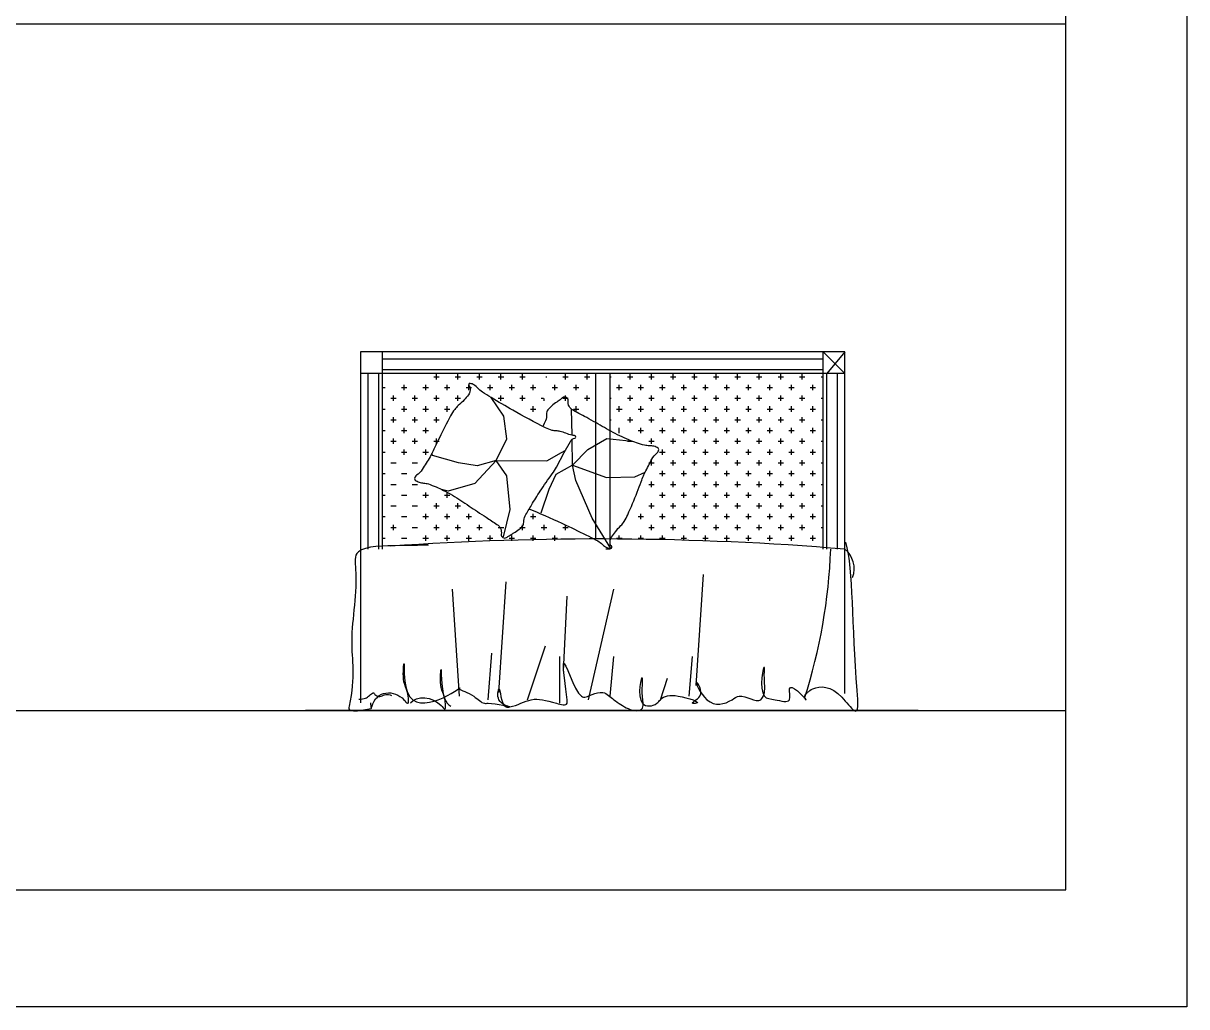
# Model space of a CAD drawing. Header units: inches. Extents: x 15.4 to 57.9, y 9.9 to 34.7.
# Drawn here: x 33.173 to 36.418, y 9.9 to 12.642 of the extents above; entities that cross this region are included whole.
import ezdxf

# ---------------------------------------------------------------- set-up
doc = ezdxf.new("R2010")
doc.units = ezdxf.units.IN
doc.header["$MEASUREMENT"] = 0
for name, color, linetype in [('02', 2, 'Continuous'), ('1', 1, 'Continuous'), ('kadrbm', 4, 'Continuous')]:
    doc.layers.add(name, color=color, linetype=linetype)

# ---------------------------------------------------------------- blocks, each defined once
blk = doc.blocks.new('kadrbm')
at = {"layer": 'kadrbm', "color": 4}
blk.add_lwpolyline([(0, 0), (0, 24.7972), (21, 24.7972), (21, 0), (0, 0)], close=True, dxfattribs=at)
blk.add_lwpolyline([(20.6631, 0.3257), (20.6631, 24.4603), (0.3369, 24.4603), (0.3369, 0.3257), (20.6631, 0.3257)], dxfattribs=at)

msp = doc.modelspace()

# ---------------------------------------------------------------- linework, layer by layer
at = {"layer": '02'}
for p, q in [((35.464, 11.726), (34.114, 11.726)), ((34.114, 11.726), (34.114, 10.7474)), ((34.174, 11.726), (34.174, 11.176)), ((35.404, 11.726), (35.464, 11.666)), ((35.404, 11.176), (35.404, 11.726)), ((35.464, 11.726), (35.414, 11.666)), ((35.464, 10.7738), (35.464, 11.726)), ((35.404, 11.706), (34.174, 11.706)), ((35.464, 11.666), (34.114, 11.666)), ((34.134, 11.666), (34.134, 11.176)), ((34.164, 11.666), (34.164, 11.176)), ((35.404, 11.676), (34.174, 11.676)), ((34.3178, 11.6567), (34.3328, 11.6567)), ((34.3253, 11.6492), (34.3253, 11.6642)), ((34.3778, 11.6567), (34.3928, 11.6567)), ((34.3853, 11.6492), (34.3853, 11.6642)), ((34.4378, 11.6567), (34.4528, 11.6567)), ((34.4453, 11.6492), (34.4453, 11.6642)), ((34.4978, 11.6567), (34.5128, 11.6567)), ((34.5053, 11.6492), (34.5053, 11.6642)), ((34.5578, 11.6567), (34.5728, 11.6567)), ((34.5653, 11.6492), (34.5653, 11.6642)), ((34.6308, 11.6567), (34.6328, 11.6567)), ((34.6778, 11.6567), (34.6928, 11.6567)), ((34.6853, 11.6492), (34.6853, 11.6642)), ((34.7378, 11.6567), (34.7528, 11.6567)), ((34.7453, 11.6492), (34.7453, 11.6642)), ((34.769, 11.666), (34.769, 11.2044)), ((34.809, 11.666), (34.809, 11.176)), ((34.809, 11.6567), (34.8128, 11.6567)), ((34.8578, 11.6567), (34.8728, 11.6567)), ((34.8653, 11.6492), (34.8653, 11.6642)), ((34.9178, 11.6567), (34.9328, 11.6567)), ((34.9253, 11.6492), (34.9253, 11.6642)), ((34.9778, 11.6567), (34.9928, 11.6567)), ((34.9853, 11.6492), (34.9853, 11.6642)), ((35.0378, 11.6567), (35.0528, 11.6567)), ((35.0453, 11.6492), (35.0453, 11.6642)), ((35.0978, 11.6567), (35.1128, 11.6567)), ((35.1053, 11.6492), (35.1053, 11.6642)), ((35.1578, 11.6567), (35.1728, 11.6567)), ((35.1653, 11.6492), (35.1653, 11.6642)), ((35.2178, 11.6567), (35.2328, 11.6567)), ((35.2253, 11.6492), (35.2253, 11.6642)), ((35.2778, 11.6567), (35.2928, 11.6567)), ((35.2853, 11.6492), (35.2853, 11.6642)), ((35.3378, 11.6567), (35.3528, 11.6567)), ((35.3453, 11.6492), (35.3453, 11.6642)), ((35.3978, 11.6567), (35.404, 11.6567)), ((35.414, 11.176), (35.414, 11.666)), ((35.444, 11.176), (35.444, 11.666)), ((34.174, 11.6267), (34.1828, 11.6267)), ((34.2278, 11.6267), (34.2428, 11.6267)), ((34.2353, 11.6192), (34.2353, 11.6342)), ((34.2878, 11.6267), (34.3028, 11.6267)), ((34.2953, 11.6192), (34.2953, 11.6342)), ((34.3478, 11.6267), (34.3628, 11.6267)), ((34.3553, 11.6192), (34.3553, 11.6342)), ((34.4078, 11.6267), (34.4228, 11.6267)), ((34.4153, 11.6192), (34.4153, 11.6342)), ((34.4678, 11.6267), (34.4828, 11.6267)), ((34.4753, 11.6192), (34.4753, 11.6342)), ((34.5278, 11.6267), (34.5428, 11.6267)), ((34.5353, 11.6192), (34.5353, 11.6342)), ((34.5878, 11.6267), (34.6028, 11.6267)), ((34.5953, 11.6192), (34.5953, 11.6342)), ((34.6478, 11.6267), (34.6628, 11.6267)), ((34.6553, 11.6192), (34.6553, 11.6342)), ((34.7078, 11.6267), (34.7228, 11.6267)), ((34.7153, 11.6192), (34.7153, 11.6342)), ((34.7678, 11.6267), (34.769, 11.6267)), ((34.8278, 11.6267), (34.8428, 11.6267)), ((34.8353, 11.6192), (34.8353, 11.6342)), ((34.8878, 11.6267), (34.9028, 11.6267)), ((34.8953, 11.6192), (34.8953, 11.6342)), ((34.9478, 11.6267), (34.9628, 11.6267)), ((34.9553, 11.6192), (34.9553, 11.6342)), ((35.0078, 11.6267), (35.0228, 11.6267)), ((35.0153, 11.6192), (35.0153, 11.6342)), ((35.0678, 11.6267), (35.0828, 11.6267)), ((35.0753, 11.6192), (35.0753, 11.6342)), ((35.1278, 11.6267), (35.1428, 11.6267)), ((35.1353, 11.6192), (35.1353, 11.6342)), ((35.1878, 11.6267), (35.2028, 11.6267)), ((35.1953, 11.6192), (35.1953, 11.6342)), ((35.2478, 11.6267), (35.2628, 11.6267)), ((35.2553, 11.6192), (35.2553, 11.6342)), ((35.3078, 11.6267), (35.3228, 11.6267)), ((35.3153, 11.6192), (35.3153, 11.6342)), ((35.3678, 11.6267), (35.3828, 11.6267)), ((35.3753, 11.6192), (35.3753, 11.6342)), ((34.1978, 11.5967), (34.2128, 11.5967)), ((34.2053, 11.5892), (34.2053, 11.6042)), ((34.2578, 11.5967), (34.2728, 11.5967)), ((34.2653, 11.5892), (34.2653, 11.6042)), ((34.3178, 11.5967), (34.3328, 11.5967)), ((34.3253, 11.5892), (34.3253, 11.6042)), ((34.3778, 11.5967), (34.3928, 11.5967)), ((34.3853, 11.5892), (34.3853, 11.6042)), ((34.513, 11.5471, 1.5699), (34.4776, 11.5987, 1.5699)), ((34.4978, 11.5967), (34.5128, 11.5967)), ((34.5053, 11.5892), (34.5053, 11.6042)), ((34.5578, 11.5967), (34.5728, 11.5967)), ((34.5653, 11.5892), (34.5653, 11.6042)), ((34.6178, 11.5967), (34.6243, 11.5967)), ((34.6253, 11.5892), (34.6253, 11.596)), ((34.6778, 11.5967), (34.6928, 11.5967)), ((34.6853, 11.5892), (34.6853, 11.6042)), ((34.7378, 11.5967), (34.7528, 11.5967)), ((34.7453, 11.5892), (34.7453, 11.6042)), ((34.809, 11.5967), (34.8128, 11.5967)), ((34.8578, 11.5967), (34.8728, 11.5967)), ((34.8653, 11.5892), (34.8653, 11.6042)), ((34.9178, 11.5967), (34.9328, 11.5967)), ((34.9253, 11.5892), (34.9253, 11.6042)), ((34.9778, 11.5967), (34.9928, 11.5967)), ((34.9853, 11.5892), (34.9853, 11.6042)), ((35.0378, 11.5967), (35.0528, 11.5967)), ((35.0453, 11.5892), (35.0453, 11.6042)), ((35.0978, 11.5967), (35.1128, 11.5967)), ((35.1053, 11.5892), (35.1053, 11.6042)), ((35.1578, 11.5967), (35.1728, 11.5967)), ((35.1653, 11.5892), (35.1653, 11.6042)), ((35.2178, 11.5967), (35.2328, 11.5967)), ((35.2253, 11.5892), (35.2253, 11.6042)), ((35.2778, 11.5967), (35.2928, 11.5967)), ((35.2853, 11.5892), (35.2853, 11.6042)), ((35.3378, 11.5967), (35.3528, 11.5967)), ((35.3453, 11.5892), (35.3453, 11.6042)), ((35.3978, 11.5967), (35.404, 11.5967)), ((34.174, 11.5667), (34.1828, 11.5667)), ((34.2278, 11.5667), (34.2428, 11.5667)), ((34.2353, 11.5592), (34.2353, 11.5742)), ((34.2878, 11.5667), (34.3028, 11.5667)), ((34.2953, 11.5592), (34.2953, 11.5742)), ((34.3478, 11.5667), (34.3628, 11.5667)), ((34.3553, 11.5592), (34.3553, 11.5742)), ((34.5878, 11.5667), (34.6028, 11.5667)), ((34.5953, 11.5592), (34.5953, 11.5742)), ((34.7036, 11.4936, 1.5699), (34.7024, 11.5659, 1.5699)), ((34.7078, 11.5667), (34.7228, 11.5667)), ((34.7153, 11.5592), (34.7153, 11.5742)), ((34.7678, 11.5667), (34.769, 11.5667)), ((34.8278, 11.5667), (34.8428, 11.5667)), ((34.8353, 11.5592), (34.8353, 11.5742)), ((34.8878, 11.5667), (34.9028, 11.5667)), ((34.8953, 11.5592), (34.8953, 11.5742)), ((34.9478, 11.5667), (34.9628, 11.5667)), ((34.9553, 11.5592), (34.9553, 11.5742)), ((35.0078, 11.5667), (35.0228, 11.5667)), ((35.0153, 11.5592), (35.0153, 11.5742)), ((35.0678, 11.5667), (35.0828, 11.5667)), ((35.0753, 11.5592), (35.0753, 11.5742)), ((35.1278, 11.5667), (35.1428, 11.5667)), ((35.1353, 11.5592), (35.1353, 11.5742)), ((35.1878, 11.5667), (35.2028, 11.5667)), ((35.1953, 11.5592), (35.1953, 11.5742)), ((35.2478, 11.5667), (35.2628, 11.5667)), ((35.2553, 11.5592), (35.2553, 11.5742)), ((35.3078, 11.5667), (35.3228, 11.5667)), ((35.3153, 11.5592), (35.3153, 11.5742)), ((35.3678, 11.5667), (35.3828, 11.5667)), ((35.3753, 11.5592), (35.3753, 11.5742)), ((34.1978, 11.5367), (34.2128, 11.5367)), ((34.2053, 11.5292), (34.2053, 11.5442)), ((34.2578, 11.5367), (34.2728, 11.5367)), ((34.2653, 11.5292), (34.2653, 11.5442)), ((34.3178, 11.5367), (34.3328, 11.5367)), ((34.3253, 11.5292), (34.3253, 11.5442)), ((34.5218, 11.4832, 1.5699), (34.513, 11.5471, 1.5699)), ((34.809, 11.5367), (34.8128, 11.5367)), ((34.8578, 11.5367), (34.8728, 11.5367)), ((34.8653, 11.5292), (34.8653, 11.5442)), ((34.9178, 11.5367), (34.9328, 11.5367)), ((34.9253, 11.5292), (34.9253, 11.5442)), ((34.9778, 11.5367), (34.9928, 11.5367)), ((34.9853, 11.5292), (34.9853, 11.5442)), ((35.0378, 11.5367), (35.0528, 11.5367)), ((35.0453, 11.5292), (35.0453, 11.5442)), ((35.0978, 11.5367), (35.1128, 11.5367)), ((35.1053, 11.5292), (35.1053, 11.5442)), ((35.1578, 11.5367), (35.1728, 11.5367)), ((35.1653, 11.5292), (35.1653, 11.5442)), ((35.2178, 11.5367), (35.2328, 11.5367)), ((35.2253, 11.5292), (35.2253, 11.5442)), ((35.2778, 11.5367), (35.2928, 11.5367)), ((35.2853, 11.5292), (35.2853, 11.5442)), ((35.3378, 11.5367), (35.3528, 11.5367)), ((35.3453, 11.5292), (35.3453, 11.5442)), ((35.3978, 11.5367), (35.404, 11.5367)), ((34.174, 11.5067), (34.1828, 11.5067)), ((34.2278, 11.5067), (34.2428, 11.5067)), ((34.2353, 11.4992), (34.2353, 11.5142)), ((34.2878, 11.5067), (34.3028, 11.5067)), ((34.2953, 11.4992), (34.2953, 11.5142)), ((34.8353, 11.4992), (34.8353, 11.5142)), ((34.8878, 11.5067), (34.9028, 11.5067)), ((34.8953, 11.4992), (34.8953, 11.5142)), ((34.9478, 11.5067), (34.9628, 11.5067)), ((34.9553, 11.4992), (34.9553, 11.5142)), ((35.0078, 11.5067), (35.0228, 11.5067)), ((35.0153, 11.4992), (35.0153, 11.5142)), ((35.0678, 11.5067), (35.0828, 11.5067)), ((35.0753, 11.4992), (35.0753, 11.5142)), ((35.1278, 11.5067), (35.1428, 11.5067)), ((35.1353, 11.4992), (35.1353, 11.5142)), ((35.1878, 11.5067), (35.2028, 11.5067)), ((35.1953, 11.4992), (35.1953, 11.5142)), ((35.2478, 11.5067), (35.2628, 11.5067)), ((35.2553, 11.4992), (35.2553, 11.5142)), ((35.3078, 11.5067), (35.3228, 11.5067)), ((35.3153, 11.4992), (35.3153, 11.5142)), ((35.3678, 11.5067), (35.3828, 11.5067)), ((35.3753, 11.4992), (35.3753, 11.5142)), ((34.1978, 11.4767), (34.2128, 11.4767)), ((34.2053, 11.4692), (34.2053, 11.4842)), ((34.2353, 11.4392), (34.2353, 11.4542)), ((34.2578, 11.4767), (34.2728, 11.4767)), ((34.2653, 11.4692), (34.2653, 11.4842)), ((34.2953, 11.4392), (34.2953, 11.4542)), ((34.3178, 11.4767), (34.3328, 11.4767)), ((34.3253, 11.4692), (34.3253, 11.4842)), ((34.4917, 11.4234, 1.5699), (34.5218, 11.4832, 1.5699)), ((34.705, 11.4103, 1.5699), (34.7038, 11.4823, 1.5699)), ((34.705, 11.4103, 1.5699), (34.7475, 11.454, 1.5699)), ((34.7475, 11.454, 1.5699), (34.8006, 11.4844, 1.5699)), ((34.8006, 11.4844, 1.5699), (34.8707, 11.4769, 1.5699)), ((34.8578, 11.4767), (34.8728, 11.4767)), ((34.9178, 11.4767), (34.9328, 11.4767)), ((34.9253, 11.4692), (34.9253, 11.4842)), ((34.9553, 11.4392), (34.9553, 11.4542)), ((34.9778, 11.4767), (34.9928, 11.4767)), ((34.9853, 11.4692), (34.9853, 11.4842)), ((35.0153, 11.4392), (35.0153, 11.4542)), ((35.0378, 11.4767), (35.0528, 11.4767)), ((35.0453, 11.4692), (35.0453, 11.4842)), ((35.0753, 11.4392), (35.0753, 11.4542)), ((35.0978, 11.4767), (35.1128, 11.4767)), ((35.1053, 11.4692), (35.1053, 11.4842)), ((35.1353, 11.4392), (35.1353, 11.4542)), ((35.1578, 11.4767), (35.1728, 11.4767)), ((35.1653, 11.4692), (35.1653, 11.4842)), ((35.1953, 11.4392), (35.1953, 11.4542)), ((35.2178, 11.4767), (35.2328, 11.4767)), ((35.2253, 11.4692), (35.2253, 11.4842)), ((35.2553, 11.4392), (35.2553, 11.4542)), ((35.2778, 11.4767), (35.2928, 11.4767)), ((35.2853, 11.4692), (35.2853, 11.4842)), ((35.3153, 11.4392), (35.3153, 11.4542)), ((35.3378, 11.4767), (35.3528, 11.4767)), ((35.3453, 11.4692), (35.3453, 11.4842)), ((35.3753, 11.4392), (35.3753, 11.4542)), ((35.3978, 11.4767), (35.404, 11.4767)), ((34.174, 11.4467), (34.1828, 11.4467)), ((34.2278, 11.4467), (34.2428, 11.4467)), ((34.2878, 11.4467), (34.3028, 11.4467)), ((34.3146, 11.4373, 1.5699), (34.3126, 11.4425, 1.5699)), ((34.3872, 11.4163, 1.5699), (34.3146, 11.4373, 1.5699)), ((34.4917, 11.4234, 1.5699), (34.4322, 11.359, 1.5699)), ((34.4917, 11.4234, 1.5699), (34.4388, 11.4081, 1.5699)), ((34.4917, 11.4234, 1.5699), (34.6335, 11.4225, 1.5699)), ((34.5213, 11.3808, 1.5699), (34.4917, 11.4234, 1.5699)), ((34.6335, 11.4225, 1.5699), (34.6741, 11.4457, 1.5699)), ((34.6741, 11.4457, 1.5699), (34.6839, 11.4512, 1.5699)), ((34.9253, 11.4092), (34.9253, 11.4242)), ((34.9478, 11.4467), (34.9628, 11.4467)), ((34.9853, 11.4092), (34.9853, 11.4242)), ((35.0078, 11.4467), (35.0228, 11.4467)), ((35.0453, 11.4092), (35.0453, 11.4242)), ((35.0678, 11.4467), (35.0828, 11.4467)), ((35.1053, 11.4092), (35.1053, 11.4242)), ((35.1278, 11.4467), (35.1428, 11.4467)), ((35.1653, 11.4092), (35.1653, 11.4242)), ((35.1878, 11.4467), (35.2028, 11.4467)), ((35.2253, 11.4092), (35.2253, 11.4242)), ((35.2478, 11.4467), (35.2628, 11.4467)), ((35.2853, 11.4092), (35.2853, 11.4242)), ((35.3078, 11.4467), (35.3228, 11.4467)), ((35.3453, 11.4092), (35.3453, 11.4242)), ((35.3678, 11.4467), (35.3828, 11.4467)), ((34.1978, 11.4167), (34.2128, 11.4167)), ((34.2578, 11.4167), (34.2728, 11.4167)), ((34.4388, 11.4081, 1.5699), (34.3872, 11.4163, 1.5699)), ((34.705, 11.4103, 1.5699), (34.6584, 11.3837, 1.5699)), ((34.705, 11.4103, 1.5699), (34.7994, 11.376, 1.5699)), ((34.714, 11.3671, 1.5699), (34.705, 11.4103, 1.5699)), ((34.8782, 11.378, 1.5699), (34.907, 11.3902, 1.5699)), ((34.9178, 11.4167), (34.9328, 11.4167)), ((34.9553, 11.3792), (34.9553, 11.3942)), ((34.9778, 11.4167), (34.9928, 11.4167)), ((35.0153, 11.3792), (35.0153, 11.3942)), ((35.0378, 11.4167), (35.0528, 11.4167)), ((35.0753, 11.3792), (35.0753, 11.3942)), ((35.0978, 11.4167), (35.1128, 11.4167)), ((35.1353, 11.3792), (35.1353, 11.3942)), ((35.1578, 11.4167), (35.1728, 11.4167)), ((35.1953, 11.3792), (35.1953, 11.3942)), ((35.2178, 11.4167), (35.2328, 11.4167)), ((35.2553, 11.3792), (35.2553, 11.3942)), ((35.2778, 11.4167), (35.2928, 11.4167)), ((35.3153, 11.3792), (35.3153, 11.3942)), ((35.3378, 11.4167), (35.3528, 11.4167)), ((35.3753, 11.3792), (35.3753, 11.3942)), ((35.3978, 11.4167), (35.404, 11.4167)), ((34.174, 11.3867), (34.1828, 11.3867)), ((34.1978, 11.3567), (34.2128, 11.3567)), ((34.2278, 11.3867), (34.2428, 11.3867)), ((34.2578, 11.3567), (34.2728, 11.3567)), ((34.4322, 11.359, 1.5699), (34.3577, 11.3381, 1.5699)), ((34.5308, 11.2866, 1.5699), (34.5213, 11.3808, 1.5699)), ((34.6584, 11.3837, 1.5699), (34.6388, 11.342, 1.5699)), ((34.76, 11.2626, 1.5699), (34.714, 11.3671, 1.5699)), ((34.7994, 11.376, 1.5699), (34.8782, 11.378, 1.5699)), ((34.9178, 11.3567), (34.9328, 11.3567)), ((34.9253, 11.3492), (34.9253, 11.3642)), ((34.9478, 11.3867), (34.9628, 11.3867)), ((34.9778, 11.3567), (34.9928, 11.3567)), ((34.9853, 11.3492), (34.9853, 11.3642)), ((35.0078, 11.3867), (35.0228, 11.3867)), ((35.0378, 11.3567), (35.0528, 11.3567)), ((35.0453, 11.3492), (35.0453, 11.3642)), ((35.0678, 11.3867), (35.0828, 11.3867)), ((35.0978, 11.3567), (35.1128, 11.3567)), ((35.1053, 11.3492), (35.1053, 11.3642)), ((35.1278, 11.3867), (35.1428, 11.3867)), ((35.1578, 11.3567), (35.1728, 11.3567)), ((35.1653, 11.3492), (35.1653, 11.3642)), ((35.1878, 11.3867), (35.2028, 11.3867)), ((35.2178, 11.3567), (35.2328, 11.3567)), ((35.2253, 11.3492), (35.2253, 11.3642)), ((35.2478, 11.3867), (35.2628, 11.3867)), ((35.2778, 11.3567), (35.2928, 11.3567)), ((35.2853, 11.3492), (35.2853, 11.3642)), ((35.3078, 11.3867), (35.3228, 11.3867)), ((35.3378, 11.3567), (35.3528, 11.3567)), ((35.3453, 11.3492), (35.3453, 11.3642)), ((35.3678, 11.3867), (35.3828, 11.3867)), ((35.3978, 11.3567), (35.404, 11.3567)), ((34.174, 11.3267), (34.1828, 11.3267)), ((34.2278, 11.3267), (34.2428, 11.3267)), ((34.2878, 11.3267), (34.3028, 11.3267)), ((34.2953, 11.3192), (34.2953, 11.3342)), ((34.3577, 11.3381, 1.5699), (34.3398, 11.3427, 1.5699)), ((34.3478, 11.3267), (34.3628, 11.3267)), ((34.3553, 11.3192), (34.3553, 11.3342)), ((34.6388, 11.342, 1.5699), (34.6166, 11.2766, 1.5699)), ((34.9478, 11.3267), (34.9628, 11.3267)), ((34.9553, 11.3192), (34.9553, 11.3342)), ((35.0078, 11.3267), (35.0228, 11.3267)), ((35.0153, 11.3192), (35.0153, 11.3342)), ((35.0678, 11.3267), (35.0828, 11.3267)), ((35.0753, 11.3192), (35.0753, 11.3342)), ((35.1278, 11.3267), (35.1428, 11.3267)), ((35.1353, 11.3192), (35.1353, 11.3342)), ((35.1878, 11.3267), (35.2028, 11.3267)), ((35.1953, 11.3192), (35.1953, 11.3342)), ((35.2478, 11.3267), (35.2628, 11.3267)), ((35.2553, 11.3192), (35.2553, 11.3342)), ((35.3078, 11.3267), (35.3228, 11.3267)), ((35.3153, 11.3192), (35.3153, 11.3342)), ((35.3678, 11.3267), (35.3828, 11.3267)), ((35.3753, 11.3192), (35.3753, 11.3342)), ((34.1978, 11.2967), (34.2128, 11.2967)), ((34.2578, 11.2967), (34.2728, 11.2967)), ((34.3178, 11.2967), (34.3328, 11.2967)), ((34.3253, 11.2892), (34.3253, 11.3042)), ((34.3778, 11.2967), (34.3928, 11.2967)), ((34.3853, 11.2892), (34.3853, 11.3042)), ((34.9178, 11.2967), (34.9328, 11.2967)), ((34.9253, 11.2892), (34.9253, 11.3042)), ((34.9778, 11.2967), (34.9928, 11.2967)), ((34.9853, 11.2892), (34.9853, 11.3042)), ((35.0378, 11.2967), (35.0528, 11.2967)), ((35.0453, 11.2892), (35.0453, 11.3042)), ((35.0978, 11.2967), (35.1128, 11.2967)), ((35.1053, 11.2892), (35.1053, 11.3042)), ((35.1578, 11.2967), (35.1728, 11.2967)), ((35.1653, 11.2892), (35.1653, 11.3042)), ((35.2178, 11.2967), (35.2328, 11.2967)), ((35.2253, 11.2892), (35.2253, 11.3042)), ((35.2778, 11.2967), (35.2928, 11.2967)), ((35.2853, 11.2892), (35.2853, 11.3042)), ((35.3378, 11.2967), (35.3528, 11.2967)), ((35.3453, 11.2892), (35.3453, 11.3042)), ((35.3978, 11.2967), (35.404, 11.2967)), ((34.174, 11.2667), (34.1828, 11.2667)), ((34.2278, 11.2667), (34.2428, 11.2667)), ((34.2878, 11.2667), (34.3028, 11.2667)), ((34.2953, 11.2592), (34.2953, 11.2742)), ((34.3478, 11.2667), (34.3628, 11.2667)), ((34.3553, 11.2592), (34.3553, 11.2742)), ((34.4078, 11.2667), (34.4228, 11.2667)), ((34.4153, 11.2592), (34.4153, 11.2742)), ((34.512, 11.2099, 1.5699), (34.5308, 11.2866, 1.5699)), ((34.5878, 11.2667), (34.6028, 11.2667)), ((34.5953, 11.2592), (34.5953, 11.2742)), ((34.8113, 11.1776, 1.5699), (34.76, 11.2626, 1.5699)), ((34.8878, 11.2667), (34.9028, 11.2667)), ((34.8953, 11.2592), (34.8953, 11.2742)), ((34.9478, 11.2667), (34.9628, 11.2667)), ((34.9553, 11.2592), (34.9553, 11.2742)), ((35.0078, 11.2667), (35.0228, 11.2667)), ((35.0153, 11.2592), (35.0153, 11.2742)), ((35.0678, 11.2667), (35.0828, 11.2667)), ((35.0753, 11.2592), (35.0753, 11.2742)), ((35.1278, 11.2667), (35.1428, 11.2667)), ((35.1353, 11.2592), (35.1353, 11.2742)), ((35.1878, 11.2667), (35.2028, 11.2667)), ((35.1953, 11.2592), (35.1953, 11.2742)), ((35.2478, 11.2667), (35.2628, 11.2667)), ((35.2553, 11.2592), (35.2553, 11.2742)), ((35.3078, 11.2667), (35.3228, 11.2667)), ((35.3153, 11.2592), (35.3153, 11.2742)), ((35.3678, 11.2667), (35.3828, 11.2667)), ((35.3753, 11.2592), (35.3753, 11.2742)), ((34.1978, 11.2367), (34.2128, 11.2367)), ((34.2053, 11.2292), (34.2053, 11.2442)), ((34.2578, 11.2367), (34.2728, 11.2367)), ((34.3178, 11.2367), (34.3328, 11.2367)), ((34.3253, 11.2292), (34.3253, 11.2442)), ((34.3778, 11.2367), (34.3928, 11.2367)), ((34.3853, 11.2292), (34.3853, 11.2442)), ((34.4378, 11.2367), (34.4528, 11.2367)), ((34.4453, 11.2292), (34.4453, 11.2442)), ((34.4978, 11.2367), (34.5128, 11.2367)), ((34.5578, 11.2367), (34.5728, 11.2367)), ((34.5653, 11.2292), (34.5653, 11.2442)), ((34.6178, 11.2367), (34.6328, 11.2367)), ((34.6253, 11.2292), (34.6253, 11.2442)), ((34.6778, 11.2367), (34.6928, 11.2367)), ((34.6853, 11.2292), (34.6853, 11.2442)), ((34.9178, 11.2367), (34.9328, 11.2367)), ((34.9253, 11.2292), (34.9253, 11.2442)), ((34.9778, 11.2367), (34.9928, 11.2367)), ((34.9853, 11.2292), (34.9853, 11.2442)), ((35.0378, 11.2367), (35.0528, 11.2367)), ((35.0453, 11.2292), (35.0453, 11.2442)), ((35.0978, 11.2367), (35.1128, 11.2367)), ((35.1053, 11.2292), (35.1053, 11.2442)), ((35.1578, 11.2367), (35.1728, 11.2367)), ((35.1653, 11.2292), (35.1653, 11.2442)), ((35.2178, 11.2367), (35.2328, 11.2367)), ((35.2253, 11.2292), (35.2253, 11.2442)), ((35.2778, 11.2367), (35.2928, 11.2367)), ((35.2853, 11.2292), (35.2853, 11.2442)), ((35.3378, 11.2367), (35.3528, 11.2367)), ((35.3453, 11.2292), (35.3453, 11.2442)), ((35.3978, 11.2367), (35.404, 11.2367)), ((34.174, 11.2067), (34.1828, 11.2067)), ((34.2278, 11.2067), (34.2428, 11.2067)), ((34.2878, 11.2067), (34.3028, 11.2067)), ((34.2953, 11.1992), (34.2953, 11.2142)), ((34.3478, 11.2067), (34.3628, 11.2067)), ((34.3553, 11.1992), (34.3553, 11.2142)), ((34.4078, 11.2067), (34.4228, 11.2067)), ((34.4153, 11.1992), (34.4153, 11.2142)), ((34.4678, 11.2067), (34.4828, 11.2067)), ((34.4753, 11.1992), (34.4753, 11.2142)), ((34.5278, 11.2067), (34.5428, 11.2067)), ((34.5353, 11.1992), (34.5353, 11.2142)), ((34.5878, 11.2067), (34.6028, 11.2067)), ((34.5953, 11.1992), (34.5953, 11.2142)), ((34.6478, 11.2067), (34.6628, 11.2067)), ((34.6553, 11.1992), (34.6553, 11.2142)), ((34.8278, 11.2067), (34.8428, 11.2067)), ((34.8353, 11.2042), (34.8353, 11.2142)), ((34.8878, 11.2067), (34.9028, 11.2067)), ((34.8953, 11.2035), (34.8953, 11.2142)), ((34.9478, 11.2067), (34.9628, 11.2067)), ((34.9553, 11.2025), (34.9553, 11.2142)), ((35.0078, 11.2067), (35.0228, 11.2067)), ((35.0153, 11.201), (35.0153, 11.2142)), ((35.0678, 11.2067), (35.0828, 11.2067)), ((35.0753, 11.1992), (35.0753, 11.2142)), ((35.1278, 11.2067), (35.1428, 11.2067)), ((35.1353, 11.1992), (35.1353, 11.2142)), ((35.1878, 11.2067), (35.2028, 11.2067)), ((35.1953, 11.1992), (35.1953, 11.2142)), ((35.2478, 11.2067), (35.2628, 11.2067)), ((35.2553, 11.1992), (35.2553, 11.2142)), ((35.3078, 11.2067), (35.3228, 11.2067)), ((35.3153, 11.1992), (35.3153, 11.2142)), ((35.3678, 11.2067), (35.3828, 11.2067)), ((35.3753, 11.1992), (35.3753, 11.2142)), ((34.7978, 11.1767), (34.809, 11.1767)), ((35.0497, 10.7963), (35.0697, 11.1049)), ((34.3897, 10.7663), (34.3697, 11.0649)), ((34.4997, 10.7763), (34.5197, 11.0849)), ((34.7497, 10.7563), (34.8197, 11.0649)), ((34.6797, 10.8363), (34.6897, 11.0449)), ((34.5797, 10.7563), (34.6297, 10.9063)), ((34.4697, 10.7563), (34.4797, 10.8863)), ((34.6697, 10.7463), (34.6697, 10.8763)), ((34.8097, 10.7663), (34.8197, 10.8763)), ((35.0297, 10.7663), (35.0397, 10.8763)), ((34.9497, 10.7563), (34.9697, 10.8163)), ((35.669, 10.726), (33.9599, 10.726))]:
    msp.add_line(p, q, dxfattribs=at)
msp.add_lwpolyline([(34.2858, 11.3984, -0.101392), (34.2698, 11.3819, 0.223768), (34.2643, 11.3726, 0.25558), (34.266, 11.3687, 0.081563), (34.277, 11.3627, 0.071805), (34.2897, 11.3602, -0.069985), (34.3028, 11.3577, -0.03546), (34.3454, 11.3398, -0.029432), (34.3935, 11.3117, -0.001554), (34.4164, 11.2963, 0.00152), (34.4398, 11.2806, 0.004735), (34.4641, 11.2648, -0.00382), (34.4942, 11.2452, -0.296001), (34.506, 11.218, 0.649774), (34.5208, 11.2083, 0.02319), (34.5248, 11.2112, -0.0288), (34.528, 11.2134, -0.005727), (34.5338, 11.2168, 0.004358), (34.5413, 11.2213, 0.027528), (34.5563, 11.2315, 0.046214), (34.5643, 11.2388, 0.194121), (34.5687, 11.2509, -0.133719), (34.5729, 11.2687, -0.011505), (34.5904, 11.2991, -0.008882), (34.6147, 11.3376, -0.012426), (34.6483, 11.3861, 0.033612), (34.66, 11.4046), (34.6819, 11.4453), (34.6989, 11.4766, -0.224341), (34.7109, 11.4855, 0.722772), (34.7118, 11.4921, 0.103513), (34.709, 11.4928, -0.053465), (34.7036, 11.4936, -0.030109), (34.6865, 11.499, 0.031436), (34.6702, 11.5041, 0.05324), (34.6589, 11.5057, -0.05518), (34.6479, 11.5072, -0.056271), (34.6293, 11.5142, -0.0108), (34.5386, 11.5633, -0.00456), (34.4776, 11.5987, -0.01125), (34.4534, 11.6139, -0.069394), (34.4409, 11.6248, 0.079756), (34.4298, 11.6341, 0.106399), (34.4191, 11.6378, 0.328642), (34.4156, 11.6358, 0.299547), (34.4165, 11.6306, -0.189917), (34.4194, 11.6233, -0.033518), (34.4188, 11.6154, -0.075627), (34.4178, 11.6121, -0.053489), (34.4145, 11.6066, -0.017838), (34.4024, 11.5919, -0.038394), (34.3862, 11.5762, 0.059529), (34.3762, 11.5656, 0.035943), (34.3647, 11.5475, 0.011245), (34.3335, 11.4867, 0.006203), (34.3203, 11.4586, -0.010783), (34.3126, 11.4425, -0.019485), (34.3074, 11.4332, -0.005062)], format="xyb", close=True, dxfattribs=at)
at = {"layer": '02', "elevation": 1.5699}
msp.add_lwpolyline([(34.5837, 11.2878, -0.025626), (34.5922, 11.2847, -0.0108), (34.6865, 11.2427, -0.00456), (34.75, 11.2121, -0.01125), (34.7753, 11.1988, -0.069394), (34.7886, 11.1889, 0.079756), (34.8004, 11.1804, 0.106399), (34.8113, 11.1776, 0.697569), (34.8133, 11.185, -0.189917), (34.8099, 11.1921, -0.033518), (34.8099, 11.1999, -0.075627), (34.8106, 11.2033, -0.053489), (34.8135, 11.209, -0.017838), (34.8244, 11.2246, -0.038394), (34.8394, 11.2416, 0.059529), (34.8486, 11.2529, 0.035943), (34.8587, 11.2718, 0.011245), (34.8851, 11.3349, 0.006203), (34.8961, 11.3639, -0.010783), (34.9025, 11.3805, -0.019485), (34.907, 11.3902, -0.005062), (34.9259, 11.4265, -0.101392), (34.9406, 11.4442, 0.223768), (34.9453, 11.4539, 0.25558), (34.9434, 11.4577, 0.081563), (34.9319, 11.4628, 0.071805), (34.919, 11.4643, -0.069985), (34.9058, 11.4658, -0.03546), (34.8619, 11.4804, -0.029432), (34.8118, 11.5047, -0.001554), (34.7878, 11.5183, 0.00152), (34.7633, 11.5321, 0.004735), (34.7379, 11.5461, -0.00382), (34.7063, 11.5633, -0.296001), (34.6924, 11.5895, 0.649774), (34.677, 11.598, 0.02319), (34.6732, 11.5949, -0.0288), (34.6702, 11.5924, -0.005727), (34.6647, 11.5886, 0.004358), (34.6576, 11.5836, 0.027528), (34.6433, 11.5722, 0.046214), (34.636, 11.5643, 0.194121), (34.6325, 11.5519, -0.133719), (34.6296, 11.5339, -0.005779), (34.6222, 11.5179, -0.008882)], format="xyb", dxfattribs=at)
at = {"layer": '02'}
for centre, radius, start, end in [((34.7761, 2.8444), 8.36, 85.28033, 93.97205), ((33.8765, 11.2339), 1.5494, 342.2234, 357.8611), ((35.4206, 11.1216), 0.0696, 339.6815, 51.4103)]:
    msp.add_arc(centre, radius, start, end, dxfattribs=at)
for points, knots in [([(34.1415, 10.7474), (34.1425, 10.726), (34.1529, 10.7851), (34.2159, 10.784), (34.2501, 10.7362), (34.2459, 10.7837), (34.2296, 10.8052), (34.2381, 10.8985), (34.2288, 10.734), (34.3447, 10.7516), (34.3988, 10.7959), (34.3848, 10.7841), (34.4255, 10.7748), (34.4528, 10.7445), (34.4852, 10.7487), (34.5603, 10.7279), (34.4898, 10.7472), (34.5037, 10.8154), (34.5036, 10.7331), (34.5486, 10.7383), (34.593, 10.7661), (34.638, 10.7519), (34.6919, 10.7378), (34.6863, 10.7855), (34.6656, 10.9305), (34.7179, 10.7472), (34.7505, 10.7684), (34.793, 10.7827), (34.8151, 10.7581), (34.8388, 10.7435), (34.8656, 10.726), (34.9079, 10.7204), (34.8979, 10.7699), (34.8996, 10.7901), (34.9014, 10.8453), (34.8751, 10.7306), (34.9354, 10.7386), (34.9572, 10.7669), (34.9887, 10.7738), (35.0735, 10.7465), (35.0275, 10.7454), (35.0803, 10.7667), (35.0318, 10.8353), (35.0808, 10.7298), (35.1371, 10.7457), (35.1793, 10.7781), (35.2257, 10.7371), (35.244, 10.784), (35.2381, 10.8086), (35.243, 10.8819), (35.2183, 10.7584), (35.2707, 10.7586), (35.3193, 10.742), (35.2971, 10.82), (35.3716, 10.7413), (35.3444, 10.7639), (35.3815, 10.797), (35.4361, 10.795), (35.5063, 10.6978), (35.4821, 10.9416), (35.4889, 11.1153), (35.4672, 11.1955)], [2507.131784, 2507.131784, 2507.131784, 2507.131784, 2515.98587, 2605.98587, 2620.128006, 2650.128006, 2681.750783, 2731.750783, 2812.37336, 2914.35375, 3034.769696, 3054.769696, 3104.769696, 3136.392473, 3146.392473, 3207.220098, 3243.275611, 3273.275611, 3327.127259, 3337.127259, 3400.372812, 3471.08349, 3501.08349, 3511.08349, 3601.637342, 3731.637342, 3781.637342, 3813.260118, 3849.315631, 3871.676311, 3891.676311, 3932.907367, 3962.907367, 3992.907367, 4012.907367, 4082.907367, 4122.907367, 4137.049503, 4188.039698, 4241.891346, 4251.891346, 4280.175617, 4321.406673, 4379.716192, 4449.716192, 4472.076872, 4532.904497, 4555.265177, 4595.265177, 4625.265177, 4705.265177, 4736.887954, 4776.887954, 4806.887954, 4883.045685, 4924.276741, 4960.332254, 5031.042932, 5059.327203, 5113.178851, 5421.716453, 5421.716453, 5421.716453, 5421.716453]), ([(34.2578, 11.1883), (34.3366, 11.1876), (34.2822, 11.1863), (34.0896, 11.1847), (34.1098, 11.0806), (34.0758, 10.9148), (34.1013, 10.8171), (34.0771, 10.7175), (34.1434, 10.732)], [1357.713748, 1357.713748, 1357.713748, 1357.713748, 1470.312195, 1531.139821, 1572.370877, 1703.900341, 1820.94734, 1834.947067, 1834.947067, 1834.947067, 1834.947067]), ([(34.2526, 10.7474), (34.2702, 10.7687), (34.3215, 10.7651), (34.3536, 10.7202), (34.3494, 10.7677), (34.3331, 10.7892), (34.3416, 10.8825), (34.3352, 10.7701), (34.3583, 10.7428), (34.3655, 10.7382)], [2524.130476, 2524.130476, 2524.130476, 2524.130476, 2605.98587, 2620.128006, 2650.128006, 2681.750783, 2731.750783, 2812.37336, 2840.680174, 2840.680174, 2840.680174, 2840.680174]), ([(34.1085, 10.7582), (34.1256, 10.7571), (34.1352, 10.7648), (34.1501, 10.7774), (34.1512, 10.7731), (34.156, 10.7684), (34.1682, 10.7619), (34.1885, 10.7753), (34.2002, 10.7678)], [1868.018522, 1868.018522, 1868.018522, 1868.018522, 1893.30802, 1907.450156, 1917.450156, 1939.810836, 1953.952971, 1967.92678, 1967.92678, 1967.92678, 1967.92678])]:
    msp.add_open_spline(points, degree=3, knots=knots, dxfattribs=at)
at = {"layer": '1'}
for p, q in [((15.7844, 12.6401), (36.0806, 12.6401)), ((15.7844, 10.726), (36.0806, 10.726))]:
    msp.add_line(p, q, dxfattribs=at)

# ---------------------------------------------------------------- block references
at = {"layer": 'kadrbm'}
msp.add_blockref('kadrbm', (15.4175, 9.9004), dxfattribs=at)

doc.saveas('drawing.dxf')
